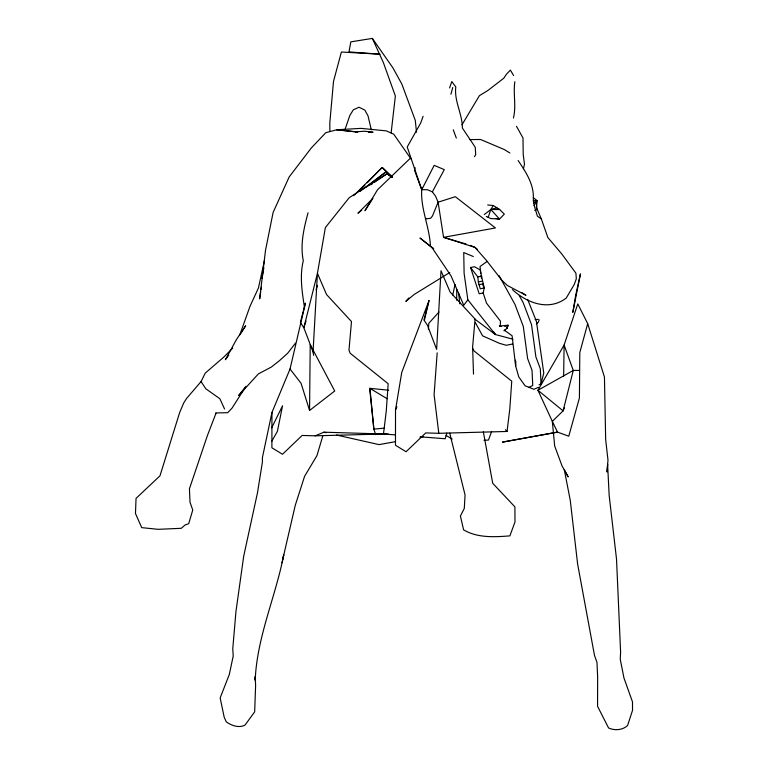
<?xml version="1.0" encoding="UTF-8"?>
<svg xmlns="http://www.w3.org/2000/svg" width="768" height="768" viewBox="0 0 768 768"><rect width="100%" height="100%" fill="white"/><g stroke="black" fill="none" stroke-linecap="round" stroke-linejoin="round"><path stroke-width="1.15" d="M313.613 355.373L313.046 351.898L303.84 327.725L300.355 322.493L305.424 303.11L290.035 369.005L271.949 412.483L271.891 447.773L282.499 454.272L302.16 435.446L315.226 435.83L383.482 433.997L386.246 411.254L388.166 383.722L350.189 353.242L348.97 350.218L351.494 321.571L326.534 294.538L317.434 273.293L325.382 227.558L349.296 197.606L387.168 173.664L374.582 182.237M395.52 409.949L395.472 445.248L406.07 451.738L425.731 432.922L438.797 433.306L507.062 431.462L509.827 408.73L511.747 381.197L473.77 350.707L472.55 347.683L475.075 319.037L450.106 292.013L441.005 270.758L436.627 349.363L427.421 325.19L423.936 319.968L429.005 300.586L401.741 372.442L395.52 409.949L396.883 406.694M456.682 300.259L456.768 289.526M309.562 410.467L310.214 344.65L334.714 391.008L309.562 410.467L301.094 383.357L290.035 369.005M563.635 376.147L564.115 345.043L577.776 303.917L587.683 323.635L604.445 376.982L605.664 439.584L607.987 460.138L607.027 472.013L607.603 464.285L609.158 495.37L616.531 559.2L620.602 652.224L620.266 659.366L623.962 678.019L632.486 701.866L632.525 710.352L627.581 725.539C622.55 730.186 614.64 730.829 608.563 727.949L597.552 706.291L597.648 676.848L596.976 662.323L594.518 655.536L577.632 564.134L570.259 500.304L564.307 469.766L568.205 476.938L562.061 465.955L554.688 446.045L552.317 421.363L537.936 390.269L564.115 345.043L573.274 370.445L563.098 410.851L552.317 421.363L557.539 432.125L568.762 436.214L579.418 397.958L579.802 352.57L587.683 323.635M515.712 361.267L515.616 365.866L518.765 376.896L525.082 385.805L533.894 389.29L538.435 387.37M500.275 325.958L500.496 321.216L486.49 303.091L483.168 292.992L484.224 287.99L480.106 269.846L474.547 266.736L470.573 267.514L479.184 293.77L483.168 292.992M514.848 81.696C513.034 93.811 516.442 106.032 513.427 118.013M313.046 351.898L317.434 273.293L303.84 327.725L306 321.034M421.882 187.373C419.808 207.59 429.552 226.195 430.454 246.307L433.67 248.842L431.875 247.421L451.046 275.914L463.766 305.27L467.846 299.808L464.112 273.408L463.738 252.538L473.347 256.541M428.41 329.27L428.813 323.299L438.95 312.058M437.184 352.848L434.093 394.704L438.797 433.306M536.41 204.739L536.842 200.496L533.347 197.674C533.818 184.109 525.552 171.389 518.122 160.541M411.043 158.986L393.754 134.208L386.362 130.886L361.114 128.371L336.73 129.773L325.805 132.691L311.251 148.032L289.162 176.957L273.11 212.467L265.526 250.234L259.651 298.848L260.717 291.869M391.133 132.912L395.366 96.029L383.386 62.621L372.346 38.4L350.832 41.856L348.979 51.917L380.064 54.182L341.386 52.022L333.514 81.35L329.808 122.938L329.856 131.366M261.072 289.546L261.427 287.222M262.003 278.285L263.866 267.696M271.949 412.483L262.397 457.69L262.435 461.846L257.482 492.787L243.715 556.147L235.93 611.693L232.771 648.835L233.213 655.997L229.315 674.467L220.157 697.93L224.227 717.322L226.272 721.843C231.485 725.626 238.934 728.323 245.021 725.098L254.669 711.85L255.6 685.718L255.264 676.733M282.067 562.81L283.747 554.842L281.107 567.053C272.16 604.55 256.704 641.51 255.197 680.314L255.149 676.81M264.509 260.323L258.442 287.971L250.022 306.278L239.818 334.81L245.654 325.776L236.41 339.619L225.36 359.741L228.739 355.171M452.717 295.027L455.059 284.563M282.806 559.171L295.248 505.373L304.579 476.333L316.954 455.606L322.915 435.533M424.416 320.237L429.005 300.586M308.045 212.784C303.85 228.394 300.029 244.57 303.293 260.736C299.462 276.384 302.208 292.598 304.598 308.256M523.411 168.758L524.486 164.342L523.2 154.291L523.008 138.029L516.49 126.298M539.05 384.816L541.027 383.885L543.773 373.075L536.438 321.418L527.645 299.414M450.912 94.214L452.746 87.494M446.755 433.123L445.19 438.749L420.355 436.829M316.07 289.824L317.51 285.37M488.218 217.296L490.829 209.501L493.277 205.526L499.68 209.52L504.326 214.109L499.517 219.062L490.771 218.544L486.288 216.48M415.2 167.75L414.422 170.016L421.738 189.725L427.286 189.696L432.374 191.846L435.59 196.224L438.106 202.195L443.558 237.331L474.941 247.363L477.533 249.466M539.174 319.766L538.339 322.176L536.41 323.99M345.168 128.995L349.891 115.354L353.309 109.834L359.078 107.232L364.838 110.093L367.978 115.757L371.328 129.802M449.568 87.984L451.786 81.581L455.798 86.89C454.032 101.28 462.422 113.808 462.365 128.016L475.248 147.254L475.718 154.666L474.461 156.672M501.475 326.477L499.334 326.141L508.032 325.219L506.822 328.445L504.01 330.816L505.354 329.578M423.11 116.275L420.701 123.005L407.222 146.995L421.738 189.725L434.179 165.35L444.278 169.622L432.374 191.846M491.616 431.539L488.467 440.074L483.946 440.304M507.773 325.891L506.822 328.445L508.032 325.219L504.854 326.486M215.981 413.261L207.398 435.6L189.427 488.784L190.022 502.262L192.758 510.038L188.688 523.699L185.136 524.976L181.248 528.307L158.141 529.325L141.725 527.635L135.475 513.514L136.042 498.384L159.974 475.824L179.616 412.666L183.734 402.931L186.691 398.314L201.082 381.571L205.248 373.123L223.834 357.043L232.694 348.144M564.461 407.645L563.098 410.851L537.936 390.269L573.274 370.445L579.187 370.426M271.699 427.843L282.547 405.773L277.382 431.376L271.622 441.494M534.048 205.728L536.842 200.496L533.357 200.65L533.347 197.674M246 386.246L232.08 408.067L227.712 412.694L215.635 412.954M244.819 387.802L238.646 395.53L258.336 373.93L271.402 367.018L279.485 360.643L287.664 353.242L295.478 343.152M462.01 124.762L479.395 95.683L487.978 90.422L503.866 78.154L506.448 74.208L510.403 70.109L513.61 75.571M408.816 297.946L405.83 301.392L414.326 294.365L449.76 272.534M359.03 191.222L364.79 185.29M367.258 182.755L382.07 167.51L353.664 195.658M410.563 158.016L377.491 189.792L364.954 210.71L372.912 198.365L357.936 213.216L361.68 210.24M366.662 186.835L385.507 172.214L359.856 191.482M484.32 214.541L490.829 209.501L496.867 207.802M512.4 289.555C526.608 302.851 548.803 311.482 566.227 298.07L574.291 284.4L576.317 278.803L575.904 273.168L561.514 253.622L547.882 237.581L541.344 218.976L537.437 216.163L534.941 208.118L533.645 202.867L536.842 200.496L536.688 209.549L534.816 210.557M370.714 184.877L372.653 183.562M486.979 261.533L480.029 266.534L480.845 273.437M528.787 387.37L532.742 385.507L532.042 370.349L527.606 358.541L523.286 326.39L514.906 304.31L499.123 275.722M315.226 435.83L323.914 432.192L383.482 433.997M470.573 267.514L477.802 276.883L481.786 276.106M482.774 284.803L484.224 287.99L480.24 288.768L478.32 281.914L482.304 281.126M478.944 284.698L482.928 283.91M512.496 344.035L506.17 345.274L499.315 343.277L482.573 335.837L475.459 322.79M395.539 441.648L379.027 444.614L336.547 435.034M419.99 437.203L423.485 436.57M535.094 319.642L538.176 319.315M384.605 428.112L373.862 429.139L369.696 388.32L388.627 390.211M357.437 132L336.73 129.773L355.555 131.808L364.541 131.242L373.075 132.202L368.678 132.384M469.757 139.584L480.538 139.488L504.317 149.549L509.904 152.986M388.483 434.064L383.693 433.997L395.52 434.909M487.67 204.96L493.277 205.526M355.555 131.808L357.734 132.038M496.128 218.534L499.517 219.062L490.829 209.501L499.68 209.52L497.405 209.088M512.938 339.206L495.437 334.55L474.672 318.998M323.914 432.192L326.208 432.71M466.032 244.013L443.558 237.331L495.427 227.962L455.347 196.704L438.106 202.195L432.48 215.952L430.694 218.208L426.701 218.822L425.99 218.342M470.323 245.405L474.941 247.363L486.288 260.237L502.013 280.445L507.341 285.466L525.965 295.296L522.067 292.694M446.15 435.494L452.246 439.046M387.149 398.746L369.907 388.33L373.862 429.139L375.706 434.669M392.342 176.966L387.379 173.674L392.026 177.274M504.95 330.634L512.093 335.75L515.616 365.866L515.462 360.144M392.189 177.264L385.718 172.224L391.027 176.851M433.104 248.371L419.981 238.013L430.454 246.307M391.987 176.41L382.282 167.52L387.974 173.558M505.44 429.734L507.062 431.462M467.846 299.808L495.437 334.55L493.44 331.594M372.346 38.4L392.966 67.939L401.885 84.154L415.267 120.326L416.515 132.211M201.082 381.571L205.805 388.771L219.85 398.707L224.554 408.989M519.245 295.546L523.19 302.688L531.562 324.768L535.891 356.918L540.317 368.726L541.027 383.885M536.218 206.947L541.344 218.976M453.264 129.792L456.326 138.086M449.731 433.142L465.062 494.957L464.294 508.406L460.416 516.038L463.594 529.862C477.475 538.061 494.189 537.072 509.875 535.882L514.973 522.019L514.915 506.88L492.71 483.283L483.35 431.827M533.357 200.65L533.645 202.867M481.123 275.731L481.392 278.035M458.659 293.117L459.802 303.85M477.802 276.883L478.32 281.914M472.685 348.854L473.501 374.102M575.779 294.826L572.822 312.413L580.454 273.888L575.779 294.826M557.539 432.125L502.608 442.09L557.539 432.125"/></g></svg>
